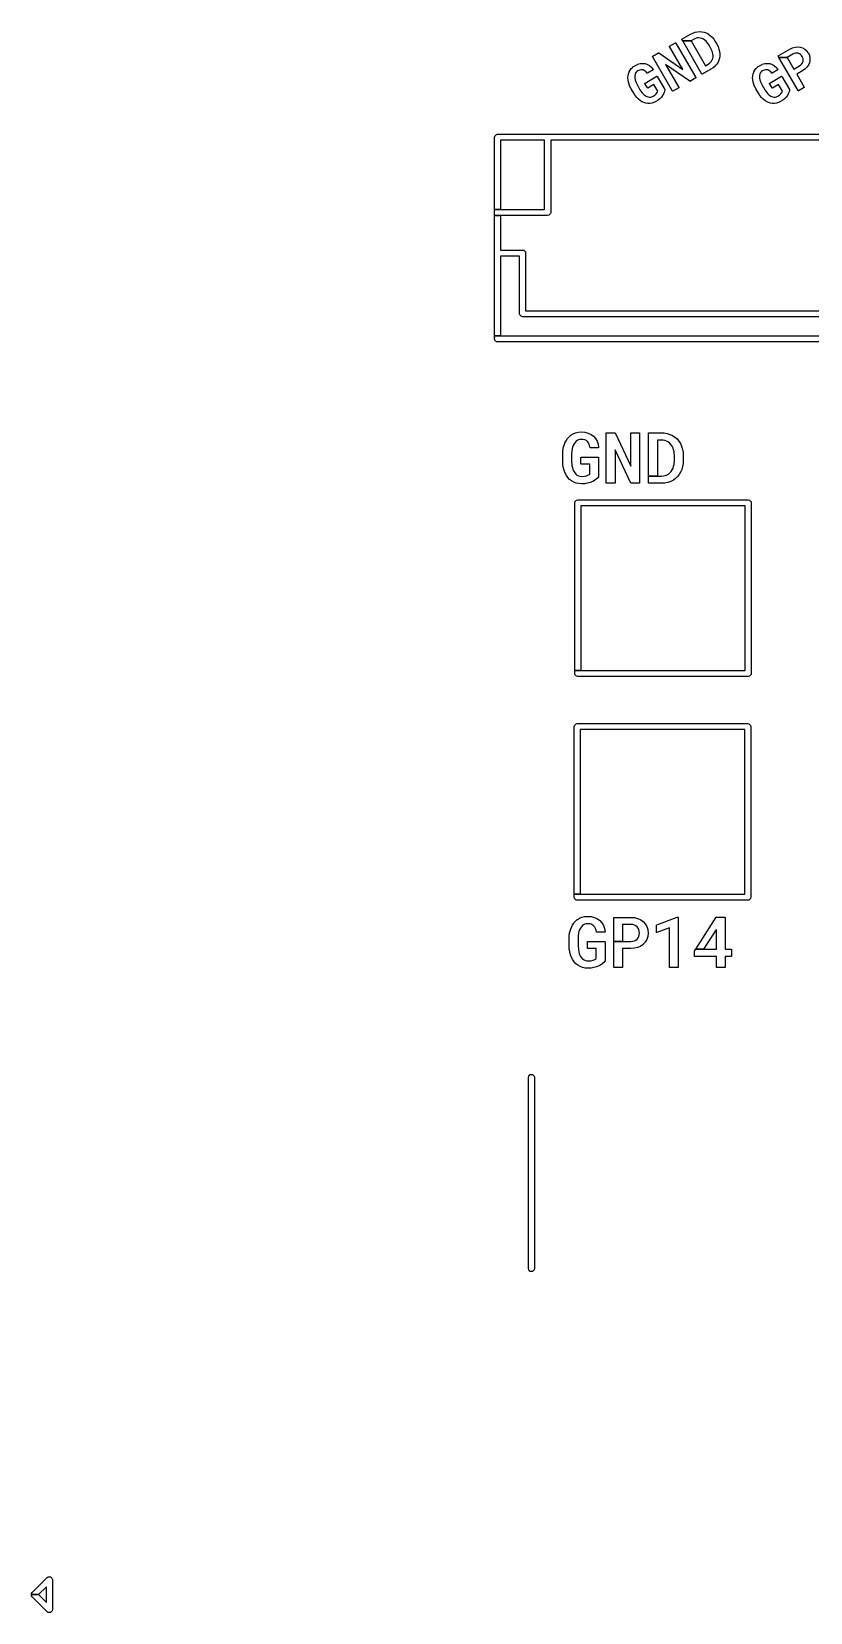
# Model space of a CAD drawing. Header units: millimetres. Extents: x 73 to 173, y -160 to -92.
# Drawn here: x 140.56 to 156.08, y -124.22 to -92.72 of the extents above; entities that cross this region are included whole.
import ezdxf

# ---------------------------------------------------------------- set-up
doc = ezdxf.new("R2010")
doc.units = ezdxf.units.MM
doc.layers.add('F.Silkscreen', color=41, linetype='CONTINUOUS', true_color=0xf2eda1)

msp = doc.modelspace()

# ---------------------------------------------------------------- linework, layer by layer
at = {"layer": 'F.Silkscreen', "linetype": 'CONTINUOUS'}
for p, q in [((153.519799, -92.873633), (153.522129, -92.870597)), ((153.520299, -92.877427), (153.519799, -92.873633)), ((153.535815, -92.904302), (153.520299, -92.877427)), ((153.522129, -92.870597), (153.6927, -92.772118)), ((153.536202, -92.904972), (153.535815, -92.904302)), ((153.535815, -92.904302), (153.70259, -92.904302)), ((153.70259, -92.904302), (153.535815, -92.904302)), ((153.918904, -93.56783), (153.536202, -92.904972)), ((153.6927, -92.772118), (153.692962, -92.771977)), ((153.692962, -92.771977), (153.738178, -92.749347)), ((153.753083, -92.87515), (153.70259, -92.904302)), ((153.70259, -92.904302), (153.988655, -93.39978)), ((153.738178, -92.749347), (153.738764, -92.749099)), ((153.738764, -92.749099), (153.783281, -92.733515)), ((153.780272, -92.861457), (153.753083, -92.87515)), ((153.806231, -92.852201), (153.780272, -92.861457)), ((153.783281, -92.733515), (153.783891, -92.733344)), ((153.783891, -92.733344), (153.828984, -92.723736)), ((153.832359, -92.846581), (153.806231, -92.852201)), ((153.828984, -92.723736), (153.829621, -92.723642)), ((153.829621, -92.723642), (153.872355, -92.720166)), ((153.856843, -92.844811), (153.832359, -92.846581)), ((153.889687, -92.847686), (153.856843, -92.844811)), ((153.872355, -92.720166), (153.872953, -92.720154)), ((153.872953, -92.720154), (153.918222, -92.7219)), ((153.921692, -92.856858), (153.889687, -92.847686)), ((153.918222, -92.7219), (153.919009, -92.721993)), ((153.919009, -92.721993), (153.962896, -92.730762)), ((153.952077, -92.871485), (153.921692, -92.856858)), ((153.980678, -92.891103), (153.952077, -92.871485)), ((153.962896, -92.730762), (153.963607, -92.730959)), ((153.963607, -92.730959), (154.005749, -92.746099)), ((154.002075, -92.91058), (153.980678, -92.891103)), ((154.023304, -92.934072), (154.002075, -92.91058)), ((154.005749, -92.746099), (154.006393, -92.746384)), ((154.006393, -92.746384), (154.046148, -92.767385)), ((154.046148, -92.767385), (154.046751, -92.76776)), ((154.046751, -92.76776), (154.085006, -92.795543)), ((154.085006, -92.795543), (154.085484, -92.795938)), ((154.085484, -92.795938), (154.12231, -92.830397)), ((154.12231, -92.830397), (154.122726, -92.830836)), ((154.122726, -92.830836), (154.15589, -92.870394)), ((154.15589, -92.870394), (154.156243, -92.87087)), ((154.156243, -92.87087), (154.186584, -92.917273)), ((154.186584, -92.917273), (154.186729, -92.917509)), ((154.186729, -92.917509), (154.217943, -92.971574)), ((152.935664, -93.210883), (152.937994, -93.207847)), ((152.936164, -93.214677), (152.935664, -93.210883)), ((153.334769, -93.90508), (152.936164, -93.214677)), ((152.937994, -93.207847), (153.054881, -93.140363)), ((153.054881, -93.140363), (153.058675, -93.139863)), ((153.058675, -93.139863), (153.060243, -93.140593)), ((153.060243, -93.140593), (153.53657, -93.473035)), ((153.274097, -93.015489), (153.276427, -93.012453)), ((153.274597, -93.019283), (153.274097, -93.015489)), ((153.53657, -93.473035), (153.274597, -93.019283)), ((153.276427, -93.012453), (153.392848, -92.945237)), ((153.392848, -92.945237), (153.396642, -92.944737)), ((153.396642, -92.944737), (153.399678, -92.947067)), ((153.399678, -92.947067), (153.798282, -93.63747)), ((154.061893, -92.990149), (154.023304, -92.934072)), ((154.093421, -93.044757), (154.061893, -92.990149)), ((154.122964, -93.106689), (154.093421, -93.044757)), ((154.132673, -93.136773), (154.122964, -93.106689)), ((154.138874, -93.165146), (154.132673, -93.136773)), ((154.135027, -93.257806), (154.140875, -93.228619)), ((154.142238, -93.198067), (154.138874, -93.165146)), ((154.140875, -93.228619), (154.142238, -93.198067)), ((154.217943, -92.971574), (154.218071, -92.97181)), ((154.218071, -92.97181), (154.242249, -93.019424)), ((154.242249, -93.019424), (154.242478, -93.019947)), ((154.242478, -93.019947), (154.25991, -93.066874)), ((154.25991, -93.066874), (154.260082, -93.067437)), ((154.260082, -93.067437), (154.271589, -93.114918)), ((154.275864, -93.205338), (154.269597, -93.247562)), ((154.271589, -93.114918), (154.271699, -93.115541)), ((154.271699, -93.115541), (154.276733, -93.160604)), ((154.275917, -93.204701), (154.275864, -93.205338)), ((154.276763, -93.161256), (154.275917, -93.204701)), ((154.276733, -93.160604), (154.276763, -93.161256)), ((155.439361, -93.204762), (155.441691, -93.201726)), ((155.439861, -93.208556), (155.439361, -93.204762)), ((155.454568, -93.23403), (155.439861, -93.208556)), ((155.441691, -93.201726), (155.672121, -93.068687)), ((155.454955, -93.2347), (155.454568, -93.23403)), ((155.454568, -93.23403), (155.617055, -93.23403)), ((155.617055, -93.23403), (155.454568, -93.23403)), ((155.836584, -93.895701), (155.454955, -93.2347)), ((155.730234, -93.168686), (155.617055, -93.23403)), ((155.617055, -93.23403), (155.751495, -93.466884)), ((155.672121, -93.068687), (155.67246, -93.068508)), ((155.67246, -93.068508), (155.725319, -93.043169)), ((155.725319, -93.043169), (155.726099, -93.042873)), ((155.726099, -93.042873), (155.777694, -93.028042)), ((155.759026, -93.155134), (155.730234, -93.168686)), ((155.786016, -93.148182), (155.759026, -93.155134)), ((155.777694, -93.028042), (155.778569, -93.027873)), ((155.778569, -93.027873), (155.830449, -93.022596)), ((155.81291, -93.146851), (155.786016, -93.148182)), ((155.838049, -93.151086), (155.81291, -93.146851)), ((155.830449, -93.022596), (155.83143, -93.022593)), ((155.83143, -93.022593), (155.879853, -93.027211)), ((155.861693, -93.160596), (155.838049, -93.151086)), ((155.883435, -93.175248), (155.861693, -93.160596)), ((155.879853, -93.027211), (155.880881, -93.027419)), ((155.880881, -93.027419), (155.926659, -93.041851)), ((155.902476, -93.194438), (155.883435, -93.175248)), ((155.91961, -93.219277), (155.902476, -93.194438)), ((155.931311, -93.244314), (155.91961, -93.219277)), ((155.926659, -93.041851), (155.927667, -93.042296)), ((155.927667, -93.042296), (155.970021, -93.066892)), ((155.970021, -93.066892), (155.970892, -93.067533)), ((155.970892, -93.067533), (156.007748, -93.101373)), ((156.007748, -93.101373), (156.008441, -93.102159)), ((156.008441, -93.102159), (156.040561, -93.147342)), ((156.040561, -93.147342), (156.041039, -93.148174)), ((156.041039, -93.148174), (156.063074, -93.196753)), ((156.063074, -93.196753), (156.063411, -93.197775)), ((156.063411, -93.197775), (156.073566, -93.245396)), ((152.454718, -93.560835), (152.466836, -93.525021)), ((152.466836, -93.525021), (152.46717, -93.524253)), ((152.46717, -93.524253), (152.486379, -93.488581)), ((152.486379, -93.488581), (152.486804, -93.487921)), ((152.486804, -93.487921), (152.511848, -93.455063)), ((152.511848, -93.455063), (152.512388, -93.454463)), ((152.512388, -93.454463), (152.542935, -93.425548)), ((152.542935, -93.425548), (152.543559, -93.425046)), ((152.543559, -93.425046), (152.581278, -93.399374)), ((152.581278, -93.399374), (152.581914, -93.399006)), ((152.581914, -93.399006), (152.636888, -93.372412)), ((152.597867, -93.548217), (152.589276, -93.567779)), ((152.609841, -93.53015), (152.597867, -93.548217)), ((152.625047, -93.514405), (152.609841, -93.53015)), ((152.644333, -93.500867), (152.625047, -93.514405)), ((152.636888, -93.372412), (152.637669, -93.372112)), ((152.637669, -93.372112), (152.688004, -93.357478)), ((152.673365, -93.487017), (152.644333, -93.500867)), ((152.699122, -93.48014), (152.673365, -93.487017)), ((152.688004, -93.357478), (152.688928, -93.357301)), ((152.688928, -93.357301), (152.739002, -93.352555)), ((152.724449, -93.47886), (152.699122, -93.48014)), ((152.748035, -93.483037), (152.724449, -93.47886)), ((152.739002, -93.352555), (152.740029, -93.352564)), ((152.740029, -93.352564), (152.786495, -93.357753)), ((152.769133, -93.491824), (152.748035, -93.483037)), ((152.790307, -93.505992), (152.769133, -93.491824)), ((152.786495, -93.357753), (152.787535, -93.357983)), ((152.787535, -93.357983), (152.832273, -93.373044)), ((152.8102, -93.52395), (152.790307, -93.505992)), ((152.83045, -93.54662), (152.8102, -93.52395)), ((152.832885, -93.548119), (152.83045, -93.54662)), ((152.832273, -93.373044), (152.833211, -93.373472)), ((152.836679, -93.547619), (152.832885, -93.548119)), ((152.833211, -93.373472), (152.875384, -93.398256)), ((152.948955, -93.482797), (152.836679, -93.547619)), ((152.875384, -93.398256), (152.876131, -93.398793)), ((152.876131, -93.398793), (152.91412, -93.431808)), ((152.91412, -93.431808), (152.914687, -93.432388)), ((152.914687, -93.432388), (152.950302, -93.475273)), ((152.949649, -93.482314), (152.948955, -93.482797)), ((152.951434, -93.478928), (152.949649, -93.482314)), ((152.950302, -93.475273), (152.951434, -93.478928)), ((153.675647, -93.710727), (153.196751, -93.377165)), ((153.196751, -93.377165), (153.45985, -93.832864)), ((154.100111, -93.468983), (153.925734, -93.56966)), ((153.988655, -93.39978), (154.0429, -93.368461)), ((154.0429, -93.368461), (154.070664, -93.349946)), ((154.070664, -93.349946), (154.092864, -93.330068)), ((154.092864, -93.330068), (154.111244, -93.307725)), ((154.100377, -93.468818), (154.100111, -93.468983)), ((154.145089, -93.43912), (154.100377, -93.468818)), ((154.111244, -93.307725), (154.12514, -93.284126)), ((154.12514, -93.284126), (154.135027, -93.257806)), ((154.145623, -93.438712), (154.145089, -93.43912)), ((154.183137, -93.405763), (154.145623, -93.438712)), ((154.183628, -93.405266), (154.183137, -93.405763)), ((154.215513, -93.368194), (154.183628, -93.405266)), ((154.215947, -93.367608), (154.215513, -93.368194)), ((154.240822, -93.328309), (154.215947, -93.367608)), ((154.241184, -93.327624), (154.240822, -93.328309)), ((154.257675, -93.289588), (154.241184, -93.327624)), ((154.257898, -93.288963), (154.257675, -93.289588)), ((154.269461, -93.248192), (154.257898, -93.288963)), ((154.269597, -93.247562), (154.269461, -93.248192)), ((154.940289, -93.560835), (154.952407, -93.525021)), ((154.952407, -93.525021), (154.952741, -93.524253)), ((154.952741, -93.524253), (154.97195, -93.488581)), ((154.97195, -93.488581), (154.972375, -93.487921)), ((154.972375, -93.487921), (154.997419, -93.455063)), ((154.997419, -93.455063), (154.997959, -93.454463)), ((154.997959, -93.454463), (155.028506, -93.425548)), ((155.028506, -93.425548), (155.02913, -93.425046)), ((155.02913, -93.425046), (155.066849, -93.399374)), ((155.066849, -93.399374), (155.067485, -93.399006)), ((155.067485, -93.399006), (155.122459, -93.372412)), ((155.083438, -93.548217), (155.074847, -93.567779)), ((155.095412, -93.53015), (155.083438, -93.548217)), ((155.110618, -93.514405), (155.095412, -93.53015)), ((155.129904, -93.500867), (155.110618, -93.514405)), ((155.122459, -93.372412), (155.12324, -93.372112)), ((155.12324, -93.372112), (155.173575, -93.357478)), ((155.158936, -93.487017), (155.129904, -93.500867)), ((155.184693, -93.48014), (155.158936, -93.487017)), ((155.173575, -93.357478), (155.174499, -93.357301)), ((155.174499, -93.357301), (155.224573, -93.352555)), ((155.21002, -93.47886), (155.184693, -93.48014)), ((155.233606, -93.483037), (155.21002, -93.47886)), ((155.224573, -93.352555), (155.2256, -93.352564)), ((155.2256, -93.352564), (155.272066, -93.357753)), ((155.254704, -93.491824), (155.233606, -93.483037)), ((155.275878, -93.505992), (155.254704, -93.491824)), ((155.272066, -93.357753), (155.273106, -93.357983)), ((155.273106, -93.357983), (155.317844, -93.373044)), ((155.295771, -93.52395), (155.275878, -93.505992)), ((155.316021, -93.54662), (155.295771, -93.52395)), ((155.318456, -93.548119), (155.316021, -93.54662)), ((155.317844, -93.373044), (155.318782, -93.373472)), ((155.32225, -93.547619), (155.318456, -93.548119)), ((155.318782, -93.373472), (155.360955, -93.398256)), ((155.434526, -93.482797), (155.32225, -93.547619)), ((155.360955, -93.398256), (155.361702, -93.398793)), ((155.361702, -93.398793), (155.399691, -93.431808)), ((155.399691, -93.431808), (155.400258, -93.432388)), ((155.400258, -93.432388), (155.435873, -93.475273)), ((155.43522, -93.482314), (155.434526, -93.482797)), ((155.437005, -93.478928), (155.43522, -93.482314)), ((155.435873, -93.475273), (155.437005, -93.478928)), ((155.751495, -93.466884), (155.86468, -93.401536)), ((155.922007, -93.50199), (155.809323, -93.567048)), ((155.86468, -93.401536), (155.890873, -93.383424)), ((155.890873, -93.383424), (155.910502, -93.363697)), ((155.910502, -93.363697), (155.925384, -93.341344)), ((155.92233, -93.501787), (155.922007, -93.50199)), ((155.970791, -93.468642), (155.92233, -93.501787)), ((155.925384, -93.341344), (155.934664, -93.318237)), ((155.937649, -93.269087), (155.931311, -93.244314)), ((155.934664, -93.318237), (155.938829, -93.294009)), ((155.938829, -93.294009), (155.937649, -93.269087)), ((155.971436, -93.468117), (155.970791, -93.468642)), ((156.010142, -93.430857), (155.971436, -93.468117)), ((156.010731, -93.430178), (156.010142, -93.430857)), ((156.041223, -93.387853), (156.010731, -93.430178)), ((156.041714, -93.387007), (156.041223, -93.387853)), ((156.061919, -93.342753), (156.041714, -93.387007)), ((156.06224, -93.341812), (156.061919, -93.342753)), ((156.073057, -93.295465), (156.06224, -93.341812)), ((156.073188, -93.29438), (156.073057, -93.295465)), ((156.073676, -93.24649), (156.073188, -93.29438)), ((156.073566, -93.245396), (156.073676, -93.24649)), ((152.444597, -93.639778), (152.444602, -93.639216)), ((152.446529, -93.68069), (152.444597, -93.639778)), ((152.444602, -93.639216), (152.44716, -93.600122)), ((152.446594, -93.681295), (152.446529, -93.68069)), ((152.453989, -93.724639), (152.446594, -93.681295)), ((152.44716, -93.600122), (152.447239, -93.599504)), ((152.447239, -93.599504), (152.454544, -93.561494)), ((152.454114, -93.725183), (152.453989, -93.724639)), ((152.467188, -93.770536), (152.454114, -93.725183)), ((152.454544, -93.561494), (152.454718, -93.560835)), ((152.467355, -93.771022), (152.467188, -93.770536)), ((152.485399, -93.815752), (152.467355, -93.771022)), ((152.485597, -93.816183), (152.485399, -93.815752)), ((152.509015, -93.861341), (152.485597, -93.816183)), ((152.509124, -93.861539), (152.509015, -93.861341)), ((152.560048, -93.949743), (152.509124, -93.861539)), ((152.58314, -93.592167), (152.580939, -93.6194)), ((152.580939, -93.6194), (152.582587, -93.647683)), ((152.582587, -93.647683), (152.587942, -93.677897)), ((152.589276, -93.567779), (152.58314, -93.592167)), ((152.587942, -93.677897), (152.605986, -93.732889)), ((152.605986, -93.732889), (152.63382, -93.788656)), ((152.63382, -93.788656), (152.684943, -93.877204)), ((152.782981, -93.750279), (152.785311, -93.747243)), ((152.783481, -93.754073), (152.782981, -93.750279)), ((152.835065, -93.843419), (152.783481, -93.754073)), ((152.785311, -93.747243), (153.022552, -93.610272)), ((152.838101, -93.845749), (152.835065, -93.843419)), ((152.841895, -93.845249), (152.838101, -93.845749)), ((152.961599, -93.776136), (152.841895, -93.845249)), ((153.037578, -93.907736), (152.961599, -93.776136)), ((153.022552, -93.610272), (153.026346, -93.609772)), ((153.026346, -93.609772), (153.029382, -93.612102)), ((153.029382, -93.612102), (153.182034, -93.876502)), ((153.45802, -93.839694), (153.341599, -93.90691)), ((153.46035, -93.836658), (153.45802, -93.839694)), ((153.45985, -93.832864), (153.46035, -93.836658)), ((153.677211, -93.711454), (153.675647, -93.710727)), ((153.681005, -93.710954), (153.677211, -93.711454)), ((153.796452, -93.6443), (153.681005, -93.710954)), ((153.798782, -93.641264), (153.796452, -93.6443)), ((153.798282, -93.63747), (153.798782, -93.641264)), ((153.92194, -93.57016), (153.918904, -93.56783)), ((153.925734, -93.56966), (153.92194, -93.57016)), ((154.930168, -93.639778), (154.930173, -93.639216)), ((154.9321, -93.68069), (154.930168, -93.639778)), ((154.930173, -93.639216), (154.932731, -93.600122)), ((154.932165, -93.681295), (154.9321, -93.68069)), ((154.93956, -93.724639), (154.932165, -93.681295)), ((154.932731, -93.600122), (154.93281, -93.599504)), ((154.93281, -93.599504), (154.940115, -93.561494)), ((154.939685, -93.725183), (154.93956, -93.724639)), ((154.952759, -93.770536), (154.939685, -93.725183)), ((154.940115, -93.561494), (154.940289, -93.560835)), ((154.952926, -93.771022), (154.952759, -93.770536)), ((154.97097, -93.815752), (154.952926, -93.771022)), ((154.971168, -93.816183), (154.97097, -93.815752)), ((154.994586, -93.861341), (154.971168, -93.816183)), ((154.994695, -93.861539), (154.994586, -93.861341)), ((155.045619, -93.949743), (154.994695, -93.861539)), ((155.068711, -93.592167), (155.06651, -93.6194)), ((155.06651, -93.6194), (155.068158, -93.647683)), ((155.068158, -93.647683), (155.073513, -93.677897)), ((155.074847, -93.567779), (155.068711, -93.592167)), ((155.073513, -93.677897), (155.091557, -93.732889)), ((155.091557, -93.732889), (155.119391, -93.788656)), ((155.119391, -93.788656), (155.170514, -93.877204)), ((155.268552, -93.750279), (155.270882, -93.747243)), ((155.269052, -93.754073), (155.268552, -93.750279)), ((155.320636, -93.843419), (155.269052, -93.754073)), ((155.270882, -93.747243), (155.508123, -93.610272)), ((155.323672, -93.845749), (155.320636, -93.843419)), ((155.327466, -93.845249), (155.323672, -93.845749)), ((155.44717, -93.776136), (155.327466, -93.845249)), ((155.523149, -93.907736), (155.44717, -93.776136)), ((155.508123, -93.610272), (155.511917, -93.609772)), ((155.511917, -93.609772), (155.514953, -93.612102)), ((155.514953, -93.612102), (155.667605, -93.876502)), ((155.809323, -93.567048), (155.95845, -93.825342)), ((155.95662, -93.832172), (155.843414, -93.897531)), ((155.95895, -93.829136), (155.95662, -93.832172)), ((155.95845, -93.825342), (155.95895, -93.829136)), ((152.560173, -93.949948), (152.560048, -93.949743)), ((152.588524, -93.994027), (152.560173, -93.949948)), ((152.588818, -93.994437), (152.588524, -93.994027)), ((152.619669, -94.033163), (152.588818, -93.994437)), ((152.620035, -94.033574), (152.619669, -94.033163)), ((152.654091, -94.067812), (152.620035, -94.033574)), ((152.654549, -94.06822), (152.654091, -94.067812)), ((152.689683, -94.09579), (152.654549, -94.06822)), ((152.684943, -93.877204), (152.724905, -93.936136)), ((152.690094, -94.096079), (152.689683, -94.09579)), ((152.725079, -94.118249), (152.690094, -94.096079)), ((152.724905, -93.936136), (152.746738, -93.961015)), ((152.725665, -94.118568), (152.725079, -94.118249)), ((152.762198, -94.135373), (152.725665, -94.118568)), ((152.746738, -93.961015), (152.768911, -93.981857)), ((152.762848, -94.135619), (152.762198, -94.135373)), ((152.800966, -94.147087), (152.762848, -94.135619)), ((152.768911, -93.981857), (152.805365, -94.007105)), ((152.801678, -94.147246), (152.800966, -94.147087)), ((152.840179, -94.15291), (152.801678, -94.147246)), ((152.805365, -94.007105), (152.84411, -94.022817)), ((152.84094, -94.152963), (152.840179, -94.15291)), ((152.879956, -94.152709), (152.84094, -94.152963)), ((152.84411, -94.022817), (152.86934, -94.026943)), ((152.86934, -94.026943), (152.895234, -94.025989)), ((152.880713, -94.152646), (152.879956, -94.152709)), ((152.921282, -94.146154), (152.880713, -94.152646)), ((152.895234, -94.025989), (152.921015, -94.019629)), ((152.921015, -94.019629), (152.948441, -94.006818)), ((152.922012, -94.14598), (152.921282, -94.146154)), ((152.961984, -94.133227), (152.922012, -94.14598)), ((152.948441, -94.006818), (152.980064, -93.985794)), ((152.962663, -94.132955), (152.961984, -94.133227)), ((153.003155, -94.113128), (152.962663, -94.132955)), ((152.980064, -93.985794), (153.008016, -93.960668)), ((153.003685, -94.112827), (153.003155, -94.113128)), ((153.044767, -94.086071), (153.003685, -94.112827)), ((153.008016, -93.960668), (153.028247, -93.933377)), ((153.028247, -93.933377), (153.034781, -93.919365)), ((153.034781, -93.919365), (153.037578, -93.907736)), ((153.04523, -94.085729), (153.044767, -94.086071)), ((153.080158, -94.056755), (153.04523, -94.085729)), ((153.08058, -94.056362), (153.080158, -94.056755)), ((153.111238, -94.024298), (153.08058, -94.056362)), ((153.111603, -94.02387), (153.111238, -94.024298)), ((153.136882, -93.990642), (153.111603, -94.02387)), ((153.137187, -93.990194), (153.136882, -93.990642)), ((153.153898, -93.962435), (153.137187, -93.990194)), ((153.154149, -93.961962), (153.153898, -93.962435)), ((153.166887, -93.934532), (153.154149, -93.961962)), ((153.167082, -93.934046), (153.166887, -93.934532)), ((153.176606, -93.906241), (153.167082, -93.934046)), ((153.176751, -93.90573), (153.176606, -93.906241)), ((153.182579, -93.880111), (153.176751, -93.90573)), ((153.182034, -93.876502), (153.182579, -93.880111)), ((153.337805, -93.90741), (153.334769, -93.90508)), ((153.341599, -93.90691), (153.337805, -93.90741)), ((155.045744, -93.949948), (155.045619, -93.949743)), ((155.074095, -93.994027), (155.045744, -93.949948)), ((155.074389, -93.994437), (155.074095, -93.994027)), ((155.10524, -94.033163), (155.074389, -93.994437)), ((155.105606, -94.033574), (155.10524, -94.033163)), ((155.139662, -94.067812), (155.105606, -94.033574)), ((155.14012, -94.06822), (155.139662, -94.067812)), ((155.175254, -94.09579), (155.14012, -94.06822)), ((155.170514, -93.877204), (155.210476, -93.936136)), ((155.175665, -94.096079), (155.175254, -94.09579)), ((155.21065, -94.118249), (155.175665, -94.096079)), ((155.210476, -93.936136), (155.232309, -93.961015)), ((155.211236, -94.118568), (155.21065, -94.118249)), ((155.247769, -94.135373), (155.211236, -94.118568)), ((155.232309, -93.961015), (155.254482, -93.981857)), ((155.248419, -94.135619), (155.247769, -94.135373)), ((155.286537, -94.147087), (155.248419, -94.135619)), ((155.254482, -93.981857), (155.290936, -94.007105)), ((155.287249, -94.147246), (155.286537, -94.147087)), ((155.32575, -94.15291), (155.287249, -94.147246)), ((155.290936, -94.007105), (155.329681, -94.022817)), ((155.326511, -94.152963), (155.32575, -94.15291)), ((155.365527, -94.152709), (155.326511, -94.152963)), ((155.329681, -94.022817), (155.354911, -94.026943)), ((155.354911, -94.026943), (155.380805, -94.025989)), ((155.366284, -94.152646), (155.365527, -94.152709)), ((155.406853, -94.146154), (155.366284, -94.152646)), ((155.380805, -94.025989), (155.406586, -94.019629)), ((155.406586, -94.019629), (155.434012, -94.006818)), ((155.407583, -94.14598), (155.406853, -94.146154)), ((155.447555, -94.133227), (155.407583, -94.14598)), ((155.434012, -94.006818), (155.465635, -93.985794)), ((155.448234, -94.132955), (155.447555, -94.133227)), ((155.488726, -94.113128), (155.448234, -94.132955)), ((155.465635, -93.985794), (155.493587, -93.960668)), ((155.489256, -94.112827), (155.488726, -94.113128)), ((155.530338, -94.086071), (155.489256, -94.112827)), ((155.493587, -93.960668), (155.513818, -93.933377)), ((155.513818, -93.933377), (155.520352, -93.919365)), ((155.520352, -93.919365), (155.523149, -93.907736)), ((155.530801, -94.085729), (155.530338, -94.086071)), ((155.565729, -94.056755), (155.530801, -94.085729)), ((155.566151, -94.056362), (155.565729, -94.056755)), ((155.596809, -94.024298), (155.566151, -94.056362)), ((155.597174, -94.02387), (155.596809, -94.024298)), ((155.622453, -93.990642), (155.597174, -94.02387)), ((155.622758, -93.990194), (155.622453, -93.990642)), ((155.639469, -93.962435), (155.622758, -93.990194)), ((155.63972, -93.961962), (155.639469, -93.962435)), ((155.652458, -93.934532), (155.63972, -93.961962)), ((155.652653, -93.934046), (155.652458, -93.934532)), ((155.662177, -93.906241), (155.652653, -93.934046)), ((155.662322, -93.90573), (155.662177, -93.906241)), ((155.66815, -93.880111), (155.662322, -93.90573)), ((155.667605, -93.876502), (155.66815, -93.880111)), ((155.83962, -93.898031), (155.836584, -93.895701)), ((155.843414, -93.897531), (155.83962, -93.898031)), ((149.784445, -94.823333), (149.789012, -94.800372)), ((149.789012, -94.800372), (149.821484, -94.7679)), ((149.821484, -94.7679), (149.844445, -94.763333)), ((149.844445, -94.763333), (172.564445, -94.763333)), ((149.784445, -96.263333), (149.784445, -94.823333)), ((150.784445, -94.883333), (149.904445, -94.883333)), ((149.904445, -94.883333), (149.904445, -96.263333)), ((150.784445, -96.263333), (150.784445, -94.883333)), ((171.504445, -94.883333), (150.904445, -94.883333)), ((150.904445, -94.883333), (150.904445, -96.323333)), ((149.784445, -96.383333), (149.784445, -96.263333)), ((149.784445, -96.263333), (149.904445, -96.263333)), ((149.904445, -96.263333), (149.784445, -96.263333)), ((149.784445, -98.783333), (149.784445, -96.383333)), ((149.784445, -96.383333), (149.904445, -96.383333)), ((149.904445, -96.383333), (149.784445, -96.383333)), ((149.904445, -96.263333), (150.784445, -96.263333)), ((149.904445, -96.383333), (149.904445, -97.073333)), ((150.844445, -96.383333), (149.904445, -96.383333)), ((150.867406, -96.378766), (150.844445, -96.383333)), ((150.899878, -96.346294), (150.867406, -96.378766)), ((150.904445, -96.323333), (150.899878, -96.346294)), ((149.904445, -97.073333), (150.344445, -97.073333)), ((150.284445, -97.193333), (149.904445, -97.193333)), ((149.904445, -97.193333), (149.904445, -98.783333)), ((150.284445, -98.343333), (150.284445, -97.193333)), ((150.344445, -97.073333), (150.367406, -97.0779)), ((150.367406, -97.0779), (150.399878, -97.110372)), ((150.399878, -97.110372), (150.404445, -97.133333)), ((150.404445, -97.133333), (150.404445, -98.283333)), ((150.289012, -98.366294), (150.284445, -98.343333)), ((150.321484, -98.398766), (150.289012, -98.366294)), ((150.344445, -98.403333), (150.321484, -98.398766)), ((172.064445, -98.403333), (150.344445, -98.403333)), ((150.404445, -98.283333), (172.004445, -98.283333)), ((149.784445, -98.843333), (149.784445, -98.783333)), ((149.784445, -98.783333), (149.904445, -98.783333)), ((149.904445, -98.783333), (149.784445, -98.783333)), ((149.789012, -98.866294), (149.784445, -98.843333)), ((149.821484, -98.898766), (149.789012, -98.866294)), ((149.844445, -98.903333), (149.821484, -98.898766)), ((172.564445, -98.903333), (149.844445, -98.903333)), ((149.904445, -98.783333), (172.504445, -98.783333)), ((151.241, -100.830316), (151.272665, -100.793735)), ((151.272665, -100.793735), (151.273145, -100.793251)), ((151.273145, -100.793251), (151.308647, -100.762055)), ((151.308647, -100.762055), (151.30932, -100.761557)), ((151.30932, -100.761557), (151.352408, -100.734946)), ((151.352408, -100.734946), (151.353107, -100.734587)), ((151.353107, -100.734587), (151.400755, -100.714669)), ((151.400755, -100.714669), (151.401522, -100.714419)), ((151.401522, -100.714419), (151.452662, -100.70221)), ((151.452662, -100.70221), (151.453453, -100.702087)), ((151.453453, -100.702087), (151.51033, -100.697871)), ((151.51033, -100.697871), (151.511065, -100.69787)), ((151.511065, -100.69787), (151.587198, -100.70344)), ((151.587198, -100.70344), (151.588025, -100.703571)), ((151.588025, -100.703571), (151.65166, -100.719189)), ((151.65166, -100.719189), (151.652548, -100.719498)), ((151.652548, -100.719498), (151.70972, -100.745656)), ((151.70972, -100.745656), (151.710605, -100.746177)), ((151.710605, -100.746177), (151.757663, -100.780836)), ((151.757663, -100.780836), (151.758449, -100.781556)), ((151.758449, -100.781556), (151.797467, -100.825821)), ((152.011099, -100.718489), (152.012563, -100.714953)), ((152.011099, -101.715), (152.011099, -100.718489)), ((152.012563, -100.714953), (152.016099, -100.713489)), ((152.016099, -100.713489), (152.18481, -100.713489)), ((152.18481, -100.713489), (152.188346, -100.714953)), ((152.188346, -100.714953), (152.189338, -100.716369)), ((152.189338, -100.716369), (152.499585, -101.379042)), ((152.499585, -100.718489), (152.501049, -100.714953)), ((152.499585, -101.379042), (152.499585, -100.718489)), ((152.501049, -100.714953), (152.504585, -100.713489)), ((152.504585, -100.713489), (152.672624, -100.713489)), ((152.672624, -100.713489), (152.67616, -100.714953)), ((152.67616, -100.714953), (152.677624, -100.718489)), ((152.677624, -100.718489), (152.677624, -101.715)), ((152.854226, -100.718489), (152.85569, -100.714953)), ((152.854226, -101.577925), (152.854226, -100.718489)), ((152.85569, -100.714953), (152.859226, -100.713489)), ((152.859226, -100.713489), (153.105422, -100.713489)), ((153.105422, -100.713489), (153.10572, -100.713498)), ((153.10572, -100.713498), (153.168813, -100.717261)), ((153.168813, -100.717261), (153.169444, -100.717339)), ((153.169444, -100.717339), (153.227374, -100.728291)), ((153.227374, -100.728291), (153.227988, -100.728448)), ((153.227988, -100.728448), (153.282808, -100.746231)), ((153.282808, -100.746231), (153.283406, -100.746468)), ((153.283406, -100.746468), (153.331839, -100.769413)), ((153.331839, -100.769413), (153.332363, -100.769701)), ((153.332363, -100.769701), (153.380277, -100.799885)), ((151.144531, -101.151611), (151.147404, -101.08809)), ((151.147404, -101.08809), (151.147448, -101.087617)), ((151.147448, -101.087617), (151.155871, -101.027917)), ((151.155871, -101.027917), (151.155969, -101.027413)), ((151.155969, -101.027413), (151.170161, -100.970146)), ((151.170161, -100.970146), (151.170325, -100.969613)), ((151.170325, -100.969613), (151.189411, -100.91807)), ((151.189411, -100.91807), (151.189657, -100.917513)), ((151.189657, -100.917513), (151.213134, -100.872017)), ((151.213134, -100.872017), (151.213419, -100.871533)), ((151.213419, -100.871533), (151.240622, -100.830811)), ((151.240622, -100.830811), (151.241, -100.830316)), ((151.327295, -101.072941), (151.322565, -101.15083)), ((151.342169, -101.00196), (151.327295, -101.072941)), ((151.355315, -100.965743), (151.342169, -101.00196)), ((151.371273, -100.933965), (151.355315, -100.965743)), ((151.39079, -100.905695), (151.371273, -100.933965)), ((151.412819, -100.882981), (151.39079, -100.905695)), ((151.434513, -100.86705), (151.412819, -100.882981)), ((151.458969, -100.854876), (151.434513, -100.86705)), ((151.485496, -100.84727), (151.458969, -100.854876)), ((151.515055, -100.84465), (151.485496, -100.84727)), ((151.555361, -100.847819), (151.515055, -100.84465)), ((151.587783, -100.856537), (151.555361, -100.847819)), ((151.616238, -100.871103), (151.587783, -100.856537)), ((151.639379, -100.89055), (151.616238, -100.871103)), ((151.656886, -100.913457), (151.639379, -100.89055)), ((151.67104, -100.942206), (151.656886, -100.913457)), ((151.681405, -100.974243), (151.67104, -100.942206)), ((151.68917, -101.011501), (151.681405, -100.974243)), ((151.690529, -101.014017), (151.68917, -101.011501)), ((151.694065, -101.015481), (151.690529, -101.014017)), ((151.85612, -101.015481), (151.694065, -101.015481)), ((151.797467, -100.825821), (151.798065, -100.82666)), ((151.798065, -100.82666), (151.828229, -100.879848)), ((151.828229, -100.879848), (151.828607, -100.880687)), ((151.828607, -100.880687), (151.849096, -100.94017)), ((151.849096, -100.94017), (151.849297, -100.940955)), ((151.849297, -100.940955), (151.861048, -101.009638)), ((151.856963, -101.015409), (151.85612, -101.015481)), ((151.860201, -101.01337), (151.856963, -101.015409)), ((151.861048, -101.009638), (151.860201, -101.01337)), ((152.501463, -101.717124), (152.189138, -101.051648)), ((152.189138, -101.051648), (152.189138, -101.715)), ((153.106438, -100.860265), (153.032265, -100.860265)), ((153.032265, -100.860265), (153.032265, -101.577925)), ((153.144538, -100.862441), (153.106438, -100.860265)), ((153.178568, -100.868671), (153.144538, -100.862441)), ((153.21054, -100.878975), (153.178568, -100.868671)), ((153.238311, -100.892438), (153.21054, -100.878975)), ((153.272254, -100.916208), (153.238311, -100.892438)), ((153.301321, -100.946298), (153.272254, -100.916208)), ((153.325187, -100.98129), (153.301321, -100.946298)), ((153.343967, -101.020569), (153.325187, -100.98129)), ((153.355002, -101.055172), (153.343967, -101.020569)), ((153.363331, -101.094007), (153.355002, -101.055172)), ((153.370066, -101.178957), (153.363331, -101.094007)), ((153.380277, -100.799885), (153.380912, -100.80036)), ((153.380912, -100.80036), (153.422941, -100.837282)), ((153.422941, -100.837282), (153.423458, -100.837808)), ((153.423458, -100.837808), (153.459615, -100.880536)), ((153.459615, -100.880536), (153.460031, -100.881105)), ((153.460031, -100.881105), (153.489942, -100.928685)), ((153.489942, -100.928685), (153.490276, -100.929312)), ((153.490276, -100.929312), (153.514323, -100.983298)), ((153.514323, -100.983298), (153.51454, -100.983878)), ((153.51454, -100.983878), (153.532869, -101.044198)), ((153.532869, -101.044198), (153.533009, -101.044786)), ((153.533009, -101.044786), (153.544186, -101.108336)), ((153.544186, -101.108336), (153.544254, -101.108925)), ((153.544254, -101.108925), (153.548098, -101.178121)), ((151.144526, -101.151837), (151.144531, -101.151611)), ((151.144526, -101.279148), (151.144526, -101.151837)), ((151.144532, -101.279388), (151.144526, -101.279148)), ((151.147673, -101.344824), (151.144532, -101.279388)), ((151.147722, -101.345327), (151.147673, -101.344824)), ((151.156915, -101.406531), (151.147722, -101.345327)), ((151.157027, -101.407069), (151.156915, -101.406531)), ((151.172495, -101.465418), (151.157027, -101.407069)), ((151.322565, -101.15083), (151.322565, -101.278722)), ((151.322565, -101.278722), (151.329001, -101.367622)), ((151.329001, -101.367622), (151.337117, -101.408345)), ((151.337117, -101.408345), (151.348132, -101.444896)), ((151.508692, -101.206974), (151.510156, -101.203438)), ((151.508692, -101.335935), (151.508692, -101.206974)), ((151.510156, -101.339471), (151.508692, -101.335935)), ((151.510156, -101.203438), (151.513692, -101.201974)), ((151.513692, -101.340935), (151.510156, -101.339471)), ((151.513692, -101.201974), (151.85612, -101.201974)), ((151.687722, -101.340935), (151.513692, -101.340935)), ((151.687722, -101.532629), (151.687722, -101.340935)), ((151.85612, -101.201974), (151.859656, -101.203438)), ((151.859656, -101.203438), (151.86112, -101.206974)), ((151.86112, -101.206974), (151.86112, -101.588604)), ((153.326946, -101.454902), (153.343949, -101.417004)), ((153.343949, -101.417004), (153.355005, -101.382305)), ((153.355005, -101.382305), (153.36333, -101.343516)), ((153.36333, -101.343516), (153.370066, -101.25788)), ((153.370066, -101.25788), (153.370066, -101.178957)), ((153.533859, -101.386193), (153.516639, -101.444785)), ((153.533992, -101.385619), (153.533859, -101.386193)), ((153.54445, -101.323924), (153.533992, -101.385619)), ((153.544513, -101.323357), (153.54445, -101.323924)), ((153.548099, -101.256703), (153.544513, -101.323357)), ((153.548098, -101.178121), (153.548106, -101.178398)), ((153.548106, -101.256434), (153.548099, -101.256703)), ((153.548106, -101.178398), (153.548106, -101.256434)), ((151.172688, -101.466), (151.172495, -101.465418)), ((151.19349, -101.517805), (151.172688, -101.466)), ((151.193701, -101.518261), (151.19349, -101.517805)), ((151.217717, -101.564126), (151.193701, -101.518261)), ((151.218065, -101.564696), (151.217717, -101.564126)), ((151.247111, -101.60572), (151.218065, -101.564696)), ((151.24755, -101.606257), (151.247111, -101.60572)), ((151.281646, -101.642495), (151.24755, -101.606257)), ((151.282184, -101.642989), (151.281646, -101.642495)), ((151.320323, -101.673185), (151.282184, -101.642989)), ((151.320955, -101.673611), (151.320323, -101.673185)), ((151.36335, -101.69772), (151.320955, -101.673611)), ((151.348132, -101.444896), (151.37192, -101.495232)), ((151.364038, -101.698045), (151.36335, -101.69772)), ((151.412012, -101.716373), (151.364038, -101.698045)), ((151.37192, -101.495232), (151.404206, -101.536667)), ((151.404206, -101.536667), (151.429153, -101.557077)), ((151.41273, -101.716587), (151.412012, -101.716373)), ((151.463972, -101.727764), (151.41273, -101.716587)), ((151.429153, -101.557077), (151.457995, -101.572341)), ((151.457995, -101.572341), (151.490128, -101.581641)), ((151.464697, -101.727867), (151.463972, -101.727764)), ((151.520922, -101.731711), (151.464697, -101.727867)), ((151.490128, -101.581641), (151.528037, -101.584933)), ((151.521531, -101.731716), (151.520922, -101.731711)), ((151.582726, -101.728428), (151.521531, -101.731716)), ((151.528037, -101.584933), (151.575597, -101.581927)), ((151.575597, -101.581927), (151.621769, -101.572153)), ((151.583298, -101.728364), (151.582726, -101.728428)), ((151.639218, -101.718829), (151.583298, -101.728364)), ((151.621769, -101.572153), (151.660958, -101.555153)), ((151.63978, -101.718699), (151.639218, -101.718829)), ((151.693008, -101.70315), (151.63978, -101.718699)), ((151.660958, -101.555153), (151.676991, -101.543924)), ((151.676991, -101.543924), (151.687722, -101.532629)), ((151.693539, -101.702962), (151.693008, -101.70315)), ((151.741672, -101.682791), (151.693539, -101.702962)), ((151.742159, -101.682555), (151.741672, -101.682791)), ((151.777599, -101.662949), (151.742159, -101.682555)), ((151.778053, -101.662665), (151.777599, -101.662949)), ((151.808986, -101.640933), (151.778053, -101.662665)), ((151.809398, -101.64061), (151.808986, -101.640933)), ((151.837086, -101.616463), (151.809398, -101.64061)), ((151.837468, -101.616093), (151.837086, -101.616463)), ((151.859788, -101.592002), (151.837468, -101.616093)), ((151.86112, -101.588604), (151.859788, -101.592002)), ((152.012563, -101.718536), (152.011099, -101.715)), ((152.016099, -101.72), (152.012563, -101.718536)), ((152.184138, -101.72), (152.016099, -101.72)), ((152.187674, -101.718536), (152.184138, -101.72)), ((152.189138, -101.715), (152.187674, -101.718536)), ((152.502453, -101.718536), (152.501463, -101.717124)), ((152.505989, -101.72), (152.502453, -101.718536)), ((152.672624, -101.72), (152.505989, -101.72)), ((152.67616, -101.718536), (152.672624, -101.72)), ((152.677624, -101.715), (152.67616, -101.718536)), ((152.854226, -101.715), (152.854226, -101.577925)), ((152.854226, -101.577925), (153.032265, -101.577925)), ((153.032265, -101.577925), (152.854226, -101.577925)), ((152.85569, -101.718536), (152.854226, -101.715)), ((152.859226, -101.72), (152.85569, -101.718536)), ((153.110918, -101.72), (152.859226, -101.72)), ((153.032265, -101.577925), (153.111849, -101.577925)), ((153.111231, -101.71999), (153.110918, -101.72)), ((153.178193, -101.715786), (153.111231, -101.71999)), ((153.111849, -101.577925), (153.153605, -101.575225)), ((153.153605, -101.575225), (153.19024, -101.567546)), ((153.178859, -101.715699), (153.178193, -101.715786)), ((153.240063, -101.703477), (153.178859, -101.715699)), ((153.19024, -101.567546), (153.224296, -101.554772)), ((153.224296, -101.554772), (153.254257, -101.537815)), ((153.240737, -101.703293), (153.240063, -101.703477)), ((153.298424, -101.683089), (153.240737, -101.703293)), ((153.254257, -101.537815), (153.28157, -101.51537)), ((153.28157, -101.51537), (153.306274, -101.487279)), ((153.299093, -101.682798), (153.298424, -101.683089)), ((153.350583, -101.655802), (153.299093, -101.682798)), ((153.306274, -101.487279), (153.326946, -101.454902)), ((153.351239, -101.65539), (153.350583, -101.655802)), ((153.392863, -101.624522), (153.351239, -101.65539)), ((153.393369, -101.624093), (153.392863, -101.624522)), ((153.431368, -101.587184), (153.393369, -101.624093)), ((153.4318, -101.586706), (153.431368, -101.587184)), ((153.464975, -101.544914), (153.4318, -101.586706)), ((153.46534, -101.544389), (153.464975, -101.544914)), ((153.493409, -101.497887), (153.46534, -101.544389)), ((153.493709, -101.497307), (153.493409, -101.497887)), ((153.516423, -101.445379), (153.493709, -101.497307)), ((153.516639, -101.444785), (153.516423, -101.445379)), ((151.389012, -102.087039), (151.421484, -102.054567)), ((151.421484, -102.054567), (151.444445, -102.05)), ((151.444445, -102.05), (154.844445, -102.05)), ((154.844445, -102.05), (154.867406, -102.054567)), ((154.867406, -102.054567), (154.899878, -102.087039)), ((151.384445, -102.11), (151.389012, -102.087039)), ((151.384445, -105.45), (151.384445, -102.11)), ((154.784445, -102.17), (151.504445, -102.17)), ((151.504445, -102.17), (151.504445, -105.45)), ((154.784445, -105.45), (154.784445, -102.17)), ((154.899878, -102.087039), (154.904445, -102.11)), ((154.904445, -102.11), (154.904445, -105.51)), ((151.384445, -105.51), (151.384445, -105.45)), ((151.384445, -105.45), (151.504445, -105.45)), ((151.504445, -105.45), (151.384445, -105.45)), ((151.389012, -105.532961), (151.384445, -105.51)), ((151.504445, -105.45), (154.784445, -105.45)), ((154.904445, -105.51), (154.899878, -105.532961)), ((151.421484, -105.565433), (151.389012, -105.532961)), ((151.444445, -105.57), (151.421484, -105.565433)), ((154.844445, -105.57), (151.444445, -105.57)), ((154.867406, -105.565433), (154.844445, -105.57)), ((154.899878, -105.532961), (154.867406, -105.565433)), ((151.374445, -106.57), (151.379012, -106.547039)), ((151.374445, -109.91), (151.374445, -106.57)), ((151.379012, -106.547039), (151.411484, -106.514567)), ((151.411484, -106.514567), (151.434445, -106.51)), ((151.434445, -106.51), (154.834445, -106.51)), ((154.774445, -106.63), (151.494445, -106.63)), ((151.494445, -106.63), (151.494445, -109.91)), ((154.774445, -109.91), (154.774445, -106.63)), ((154.834445, -106.51), (154.857406, -106.514567)), ((154.857406, -106.514567), (154.889878, -106.547039)), ((154.889878, -106.547039), (154.894445, -106.57)), ((154.894445, -106.57), (154.894445, -109.97)), ((151.374445, -109.97), (151.374445, -109.91)), ((151.374445, -109.91), (151.494445, -109.91)), ((151.494445, -109.91), (151.374445, -109.91)), ((151.494445, -109.91), (154.774445, -109.91)), ((151.379012, -109.992961), (151.374445, -109.97)), ((151.411484, -110.025433), (151.379012, -109.992961)), ((151.434445, -110.03), (151.411484, -110.025433)), ((154.834445, -110.03), (151.434445, -110.03)), ((154.857406, -110.025433), (154.834445, -110.03)), ((154.889878, -109.992961), (154.857406, -110.025433)), ((154.894445, -109.97), (154.889878, -109.992961)), ((151.316657, -110.569513), (151.340134, -110.524017)), ((151.340134, -110.524017), (151.340419, -110.523533)), ((151.340419, -110.523533), (151.367622, -110.482811)), ((151.367622, -110.482811), (151.368, -110.482316)), ((151.368, -110.482316), (151.399665, -110.445735)), ((151.399665, -110.445735), (151.400145, -110.445251)), ((151.400145, -110.445251), (151.435647, -110.414055)), ((151.435647, -110.414055), (151.43632, -110.413557)), ((151.43632, -110.413557), (151.479408, -110.386946)), ((151.479408, -110.386946), (151.480107, -110.386587)), ((151.480107, -110.386587), (151.527755, -110.366669)), ((151.51779, -110.557695), (151.498273, -110.585965)), ((151.539819, -110.534981), (151.51779, -110.557695)), ((151.527755, -110.366669), (151.528522, -110.366419)), ((151.528522, -110.366419), (151.579662, -110.35421)), ((151.561513, -110.51905), (151.539819, -110.534981)), ((151.585969, -110.506876), (151.561513, -110.51905)), ((151.579662, -110.35421), (151.580453, -110.354087)), ((151.580453, -110.354087), (151.63733, -110.349871)), ((151.612496, -110.49927), (151.585969, -110.506876)), ((151.642055, -110.49665), (151.612496, -110.49927)), ((151.63733, -110.349871), (151.638065, -110.34987)), ((151.638065, -110.34987), (151.714198, -110.35544)), ((151.682361, -110.499819), (151.642055, -110.49665)), ((151.714783, -110.508537), (151.682361, -110.499819)), ((151.714198, -110.35544), (151.715025, -110.355571)), ((151.743238, -110.523103), (151.714783, -110.508537)), ((151.715025, -110.355571), (151.77866, -110.371189)), ((151.766379, -110.54255), (151.743238, -110.523103)), ((151.783886, -110.565457), (151.766379, -110.54255)), ((151.77866, -110.371189), (151.779548, -110.371498)), ((151.779548, -110.371498), (151.83672, -110.397656)), ((151.83672, -110.397656), (151.837605, -110.398177)), ((151.837605, -110.398177), (151.884663, -110.432836)), ((151.884663, -110.432836), (151.885449, -110.433556)), ((151.885449, -110.433556), (151.924467, -110.477821)), ((151.924467, -110.477821), (151.925065, -110.47866)), ((151.925065, -110.47866), (151.955229, -110.531848)), ((151.955229, -110.531848), (151.955607, -110.532687)), ((151.955607, -110.532687), (151.976096, -110.59217)), ((152.161547, -110.37519), (152.163011, -110.371654)), ((152.161547, -110.85086), (152.161547, -110.37519)), ((152.163011, -110.371654), (152.166547, -110.37019)), ((152.166547, -110.37019), (152.499144, -110.37019)), ((152.499601, -110.512265), (152.334945, -110.512265)), ((152.334945, -110.512265), (152.334945, -110.85086)), ((152.499144, -110.37019), (152.499527, -110.370205)), ((152.499527, -110.370205), (152.572585, -110.375813)), ((152.539415, -110.515603), (152.499601, -110.512265)), ((152.573214, -110.525013), (152.539415, -110.515603)), ((152.572585, -110.375813), (152.573408, -110.375946)), ((152.60339, -110.540499), (152.573214, -110.525013)), ((152.573408, -110.375946), (152.638531, -110.392137)), ((152.628169, -110.56097), (152.60339, -110.540499)), ((152.647979, -110.586246), (152.628169, -110.56097)), ((152.638531, -110.392137), (152.639374, -110.392428)), ((152.639374, -110.392428), (152.698834, -110.41914)), ((152.698834, -110.41914), (152.699685, -110.419628)), ((152.699685, -110.419628), (152.749218, -110.454893)), ((152.749218, -110.454893), (152.750004, -110.455588)), ((152.750004, -110.455588), (152.79054, -110.499821)), ((152.79054, -110.499821), (152.79119, -110.50071)), ((152.79119, -110.50071), (152.821668, -110.553807)), ((152.821668, -110.553807), (152.822102, -110.554797)), ((152.822102, -110.554797), (152.840848, -110.614466)), ((153.016397, -110.522408), (153.017861, -110.518872)), ((153.016397, -110.666816), (153.016397, -110.522408)), ((153.017861, -110.518872), (153.019649, -110.517723)), ((153.019649, -110.517723), (153.426862, -110.365804)), ((153.426862, -110.365804), (153.42861, -110.365489)), ((153.42861, -110.365489), (153.438808, -110.365489)), ((153.438808, -110.365489), (153.442344, -110.366953)), ((153.442344, -110.366953), (153.443808, -110.370489)), ((153.443808, -110.370489), (153.443808, -111.367)), ((153.796178, -111.007176), (154.203283, -110.367804)), ((154.203283, -110.367804), (154.206418, -110.365608)), ((154.206418, -110.365608), (154.207501, -110.365489)), ((154.207501, -110.365489), (154.375723, -110.365489)), ((154.375723, -110.365489), (154.379259, -110.366953)), ((154.379259, -110.366953), (154.380723, -110.370489)), ((154.380723, -110.370489), (154.380723, -111.007176)), ((151.271526, -110.803837), (151.271531, -110.803611)), ((151.271526, -110.931148), (151.271526, -110.803837)), ((151.271531, -110.803611), (151.274404, -110.74009)), ((151.274404, -110.74009), (151.274448, -110.739617)), ((151.274448, -110.739617), (151.282871, -110.679917)), ((151.282871, -110.679917), (151.282969, -110.679413)), ((151.282969, -110.679413), (151.297161, -110.622146)), ((151.297161, -110.622146), (151.297325, -110.621613)), ((151.297325, -110.621613), (151.316411, -110.57007)), ((151.316411, -110.57007), (151.316657, -110.569513)), ((151.454295, -110.724941), (151.449565, -110.80283)), ((151.449565, -110.80283), (151.449565, -110.930722)), ((151.469169, -110.65396), (151.454295, -110.724941)), ((151.482315, -110.617743), (151.469169, -110.65396)), ((151.498273, -110.585965), (151.482315, -110.617743)), ((151.635692, -110.858974), (151.637156, -110.855438)), ((151.635692, -110.987935), (151.635692, -110.858974)), ((151.637156, -110.855438), (151.640692, -110.853974)), ((151.640692, -110.853974), (151.98312, -110.853974)), ((151.79804, -110.594206), (151.783886, -110.565457)), ((151.808405, -110.626243), (151.79804, -110.594206)), ((151.81617, -110.663501), (151.808405, -110.626243)), ((151.817529, -110.666017), (151.81617, -110.663501)), ((151.821065, -110.667481), (151.817529, -110.666017)), ((151.98312, -110.667481), (151.821065, -110.667481)), ((151.976096, -110.59217), (151.976297, -110.592955)), ((151.976297, -110.592955), (151.988048, -110.661638)), ((151.983963, -110.667409), (151.98312, -110.667481)), ((151.98312, -110.853974), (151.986656, -110.855438)), ((151.987201, -110.66537), (151.983963, -110.667409)), ((151.986656, -110.855438), (151.98812, -110.858974)), ((151.988048, -110.661638), (151.987201, -110.66537)), ((151.98812, -110.858974), (151.98812, -111.240604)), ((152.161547, -111.367), (152.161547, -110.85086)), ((152.161547, -110.85086), (152.334945, -110.85086)), ((152.334945, -110.85086), (152.161547, -110.85086)), ((152.334945, -110.85086), (152.499618, -110.85086)), ((152.499618, -110.85086), (152.539456, -110.847611)), ((152.539456, -110.847611), (152.573259, -110.838463)), ((152.573259, -110.838463), (152.603567, -110.823454)), ((152.603567, -110.823454), (152.628266, -110.804074)), ((152.628266, -110.804074), (152.648081, -110.780252)), ((152.662472, -110.615931), (152.647979, -110.586246)), ((152.648081, -110.780252), (152.662505, -110.752294)), ((152.671153, -110.648835), (152.662472, -110.615931)), ((152.662505, -110.752294), (152.671194, -110.721275)), ((152.674194, -110.686647), (152.671153, -110.648835)), ((152.671194, -110.721275), (152.674194, -110.686647)), ((152.790521, -110.864166), (152.749845, -110.907578)), ((152.791176, -110.863291), (152.790521, -110.864166)), ((152.821636, -110.811754), (152.791176, -110.863291)), ((152.822088, -110.810752), (152.821636, -110.811754)), ((152.840859, -110.752854), (152.822088, -110.810752)), ((152.840848, -110.614466), (152.841056, -110.615494)), ((152.841079, -110.7518), (152.840859, -110.752854)), ((152.841056, -110.615494), (152.847589, -110.68448)), ((152.847587, -110.685439), (152.841079, -110.7518)), ((152.847589, -110.68448), (152.847587, -110.685439)), ((153.016706, -110.668547), (153.016397, -110.666816)), ((153.019304, -110.671357), (153.016706, -110.668547)), ((153.023128, -110.671507), (153.019304, -110.671357)), ((153.270409, -110.580262), (153.023128, -110.671507)), ((153.270409, -111.367), (153.270409, -110.580262)), ((154.197355, -110.627943), (153.952891, -111.007176)), ((154.197554, -110.627605), (154.197355, -110.627943)), ((154.207325, -110.609463), (154.197554, -110.627605)), ((154.207325, -111.007176), (154.207325, -110.609463)), ((151.271532, -110.931388), (151.271526, -110.931148)), ((151.274673, -110.996824), (151.271532, -110.931388)), ((151.274722, -110.997327), (151.274673, -110.996824)), ((151.283915, -111.058531), (151.274722, -110.997327)), ((151.284027, -111.059069), (151.283915, -111.058531)), ((151.299495, -111.117418), (151.284027, -111.059069)), ((151.299688, -111.118), (151.299495, -111.117418)), ((151.32049, -111.169805), (151.299688, -111.118)), ((151.320701, -111.170261), (151.32049, -111.169805)), ((151.344717, -111.216126), (151.320701, -111.170261)), ((151.449565, -110.930722), (151.456001, -111.019622)), ((151.456001, -111.019622), (151.464117, -111.060345)), ((151.464117, -111.060345), (151.475132, -111.096896)), ((151.475132, -111.096896), (151.49892, -111.147232)), ((151.49892, -111.147232), (151.531206, -111.188667)), ((151.531206, -111.188667), (151.556153, -111.209077)), ((151.637156, -110.991471), (151.635692, -110.987935)), ((151.640692, -110.992935), (151.637156, -110.991471)), ((151.814722, -110.992935), (151.640692, -110.992935)), ((151.803991, -111.195924), (151.814722, -111.184629)), ((151.814722, -111.184629), (151.814722, -110.992935)), ((152.498839, -110.992935), (152.334945, -110.992935)), ((152.334945, -110.992935), (152.334945, -111.367)), ((152.49922, -110.99292), (152.498839, -110.992935)), ((152.572395, -110.987327), (152.49922, -110.99292)), ((152.573216, -110.987195), (152.572395, -110.987327)), ((152.638405, -110.97105), (152.573216, -110.987195)), ((152.639255, -110.970757), (152.638405, -110.97105)), ((152.698717, -110.943997), (152.639255, -110.970757)), ((152.699566, -110.94351), (152.698717, -110.943997)), ((152.749097, -110.908232), (152.699566, -110.94351)), ((152.749845, -110.907578), (152.749097, -110.908232)), ((153.773549, -111.044172), (153.774331, -111.041487)), ((153.773549, -111.14425), (153.773549, -111.044172)), ((153.775013, -111.147786), (153.773549, -111.14425)), ((153.774331, -111.041487), (153.794704, -111.009491)), ((153.778549, -111.14925), (153.775013, -111.147786)), ((154.207325, -111.14925), (153.778549, -111.14925)), ((153.794704, -111.009491), (153.796178, -111.007176)), ((153.796178, -111.007176), (153.952891, -111.007176)), ((153.952891, -111.007176), (153.796178, -111.007176)), ((153.952891, -111.007176), (154.207325, -111.007176)), ((154.207325, -111.367), (154.207325, -111.14925)), ((154.380723, -111.007176), (154.501508, -111.007176)), ((154.501508, -111.14925), (154.380723, -111.14925)), ((154.380723, -111.14925), (154.380723, -111.367)), ((154.501508, -111.007176), (154.505044, -111.00864)), ((154.505044, -111.147786), (154.501508, -111.14925)), ((154.505044, -111.00864), (154.506508, -111.012176)), ((154.506508, -111.14425), (154.505044, -111.147786)), ((154.506508, -111.012176), (154.506508, -111.14425)), ((151.345065, -111.216696), (151.344717, -111.216126)), ((151.374111, -111.25772), (151.345065, -111.216696)), ((151.37455, -111.258257), (151.374111, -111.25772)), ((151.408646, -111.294495), (151.37455, -111.258257)), ((151.409184, -111.294989), (151.408646, -111.294495)), ((151.447323, -111.325185), (151.409184, -111.294989)), ((151.447955, -111.325611), (151.447323, -111.325185)), ((151.49035, -111.34972), (151.447955, -111.325611)), ((151.491038, -111.350045), (151.49035, -111.34972)), ((151.539012, -111.368373), (151.491038, -111.350045)), ((151.53973, -111.368587), (151.539012, -111.368373)), ((151.590972, -111.379764), (151.53973, -111.368587)), ((151.556153, -111.209077), (151.584995, -111.224341)), ((151.584995, -111.224341), (151.617128, -111.233641)), ((151.591697, -111.379867), (151.590972, -111.379764)), ((151.647922, -111.383711), (151.591697, -111.379867)), ((151.617128, -111.233641), (151.655037, -111.236933)), ((151.648531, -111.383716), (151.647922, -111.383711)), ((151.709726, -111.380428), (151.648531, -111.383716)), ((151.655037, -111.236933), (151.702597, -111.233927)), ((151.702597, -111.233927), (151.748769, -111.224153)), ((151.710298, -111.380364), (151.709726, -111.380428)), ((151.766218, -111.370829), (151.710298, -111.380364)), ((151.748769, -111.224153), (151.787958, -111.207153)), ((151.76678, -111.370699), (151.766218, -111.370829)), ((151.820008, -111.35515), (151.76678, -111.370699)), ((151.787958, -111.207153), (151.803991, -111.195924)), ((151.820539, -111.354962), (151.820008, -111.35515)), ((151.868672, -111.334791), (151.820539, -111.354962)), ((151.869159, -111.334555), (151.868672, -111.334791)), ((151.904599, -111.314949), (151.869159, -111.334555)), ((151.905053, -111.314665), (151.904599, -111.314949)), ((151.935986, -111.292933), (151.905053, -111.314665)), ((151.936398, -111.29261), (151.935986, -111.292933)), ((151.964086, -111.268463), (151.936398, -111.29261)), ((151.964468, -111.268093), (151.964086, -111.268463)), ((151.986788, -111.244002), (151.964468, -111.268093)), ((151.98812, -111.240604), (151.986788, -111.244002)), ((152.163011, -111.370536), (152.161547, -111.367)), ((152.166547, -111.372), (152.163011, -111.370536)), ((152.329945, -111.372), (152.166547, -111.372)), ((152.333481, -111.370536), (152.329945, -111.372)), ((152.334945, -111.367), (152.333481, -111.370536)), ((153.271873, -111.370536), (153.270409, -111.367)), ((153.275409, -111.372), (153.271873, -111.370536)), ((153.438808, -111.372), (153.275409, -111.372)), ((153.442344, -111.370536), (153.438808, -111.372)), ((153.443808, -111.367), (153.442344, -111.370536)), ((154.208789, -111.370536), (154.207325, -111.367)), ((154.212325, -111.372), (154.208789, -111.370536)), ((154.375723, -111.372), (154.212325, -111.372)), ((154.379259, -111.370536), (154.375723, -111.372)), ((154.380723, -111.367), (154.379259, -111.370536)), ((150.462, -113.56), (150.466567, -113.537039)), ((150.462, -117.37), (150.462, -113.56)), ((150.466567, -113.537039), (150.499039, -113.504567)), ((150.499039, -113.504567), (150.544961, -113.504567)), ((150.544961, -113.504567), (150.577433, -113.537039)), ((150.577433, -113.537039), (150.582, -113.56)), ((150.582, -113.56), (150.582, -117.37)), ((150.466567, -117.392961), (150.462, -117.37)), ((150.499039, -117.425433), (150.466567, -117.392961)), ((150.544961, -117.425433), (150.499039, -117.425433)), ((150.577433, -117.392961), (150.544961, -117.425433)), ((150.582, -117.37), (150.577433, -117.392961)), ((140.569974, -123.821874), (140.869974, -123.521874)), ((140.8524, -123.709152), (140.697252, -123.8643)), ((140.8524, -124.019448), (140.8524, -123.709152)), ((140.869974, -123.521874), (140.889439, -123.508867)), ((140.889439, -123.508867), (140.935361, -123.508867)), ((140.935361, -123.508867), (140.967833, -123.541339)), ((140.967833, -123.541339), (140.9724, -123.5643)), ((140.9724, -123.5643), (140.9724, -124.1643)), ((140.556967, -123.841339), (140.569974, -123.821874)), ((140.556967, -123.8643), (140.556967, -123.841339)), ((140.556967, -123.887261), (140.556967, -123.8643)), ((140.556967, -123.8643), (140.697252, -123.8643)), ((140.697252, -123.8643), (140.556967, -123.8643)), ((140.569974, -123.906726), (140.556967, -123.887261)), ((140.869974, -124.206726), (140.569974, -123.906726)), ((140.697252, -123.8643), (140.8524, -124.019448)), ((140.889439, -124.219733), (140.869974, -124.206726)), ((140.935361, -124.219733), (140.889439, -124.219733)), ((140.967833, -124.187261), (140.935361, -124.219733)), ((140.9724, -124.1643), (140.967833, -124.187261))]:
    msp.add_line(p, q, dxfattribs=at)

doc.saveas('drawing.dxf')
